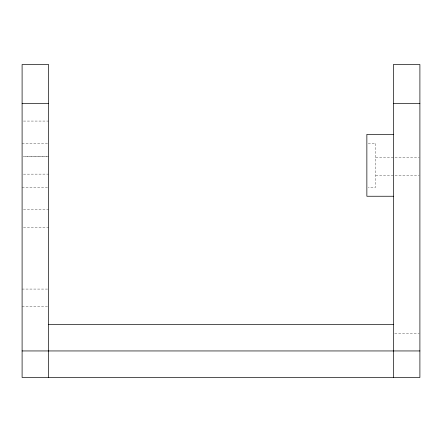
<?xml version="1.0" encoding="UTF-8"?>
<svg xmlns="http://www.w3.org/2000/svg" width="442" height="442" viewBox="0 0 442 442"><rect width="100%" height="100%" fill="white"/><g stroke="black" fill="none" stroke-linecap="round" stroke-linejoin="round"><path stroke-width="0.33" stroke-dasharray="2.21 1.66" d="M23.459 121.064L48.62 121.064M22.1 143.236L47.94 143.236M368.219 143.307L375.7 143.307L375.7 187.309L368.219 187.309M375.7 157.744L419.209 157.744M23.459 174.148L48.62 174.115M375.7 175.424L419.209 175.424M22.1 187.38L47.94 187.38M23.459 209.508L48.62 209.508M23.459 227.188L48.62 227.188M22.1 289.068L47.94 289.068M22.1 306.748L47.94 306.748M394.739 333.268L419.22 333.268M48.62 156.468L23.459 156.468L48.62 156.501"/><path stroke-width="0.66" d="M22.1 103.428L48.62 103.428M393.38 103.428L419.9 103.428M393.38 134.368L366.86 134.368L366.86 196.248L393.38 196.248M48.62 324.428L393.38 324.428M22.1 350.948L419.9 350.948M393.38 377.468L393.38 64.532L419.9 64.532L419.9 377.468L22.1 377.468L22.1 64.532L48.62 64.532L48.62 377.468"/></g></svg>
